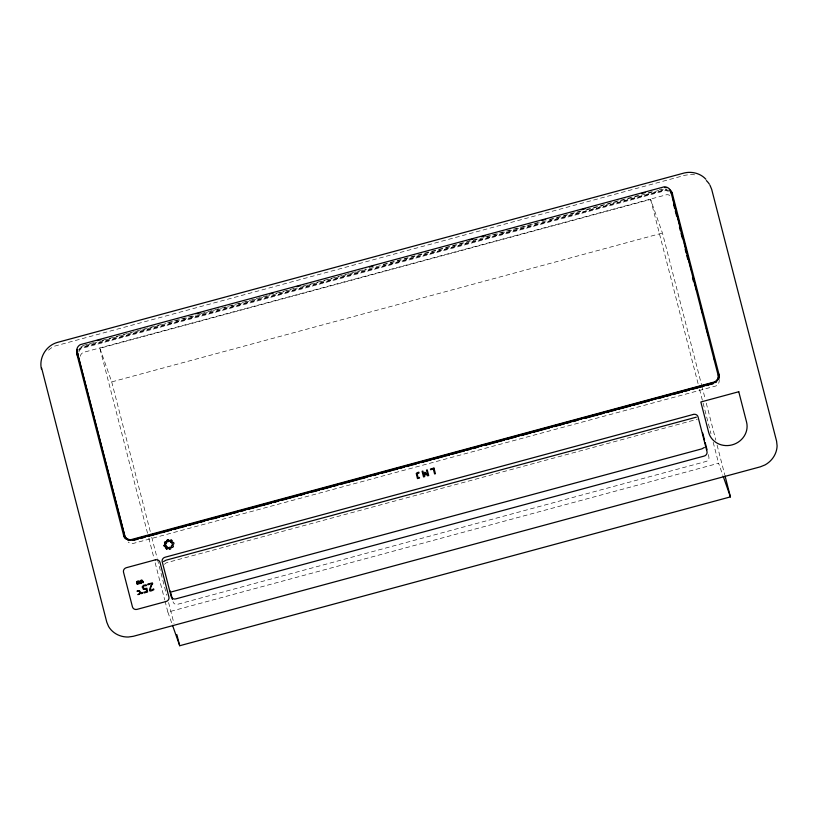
<?xml version="1.0" encoding="UTF-8"?>
<svg xmlns="http://www.w3.org/2000/svg" width="818" height="818" viewBox="0 0 818 818"><rect width="100%" height="100%" fill="white"/><g stroke="black" fill="none" stroke-linecap="round" stroke-linejoin="round"><path stroke-width="0.61" stroke-dasharray="4.09 3.07" d="M54.601 346.137L685.208 175.226L690.198 174.51A23.272 21.626 -19.4 0 1 696.159 175.134M82.628 345.574L96.187 341.914M102.352 340.247L161.504 324.255M167.67 322.599L196.013 314.93M200.942 313.601L267.496 295.615M276.126 293.284L294.613 288.284M303.243 285.952L366.096 268.958M383.345 264.296L437.579 249.643M438.806 249.306L468.387 241.31M473.315 239.981L479.481 238.314M485.647 236.647L539.87 221.995M549.737 219.326L580.545 211.003M586.71 209.336L640.934 194.674M648.326 192.68L653.255 191.351M659.42 189.684L661.885 189.019M580.729 211.535L82.822 346.116A7.71 7.168 -19.4 0 0 80.951 346.873M585.668 210.206L663.306 189.224M147.537 533.203L99.878 348.284L650.607 199.428L662.447 233.048L701.517 384.695M99.878 348.284L111.718 381.904L662.447 233.048M165.011 601.015L167.874 612.109L718.593 463.254L722.815 475.268M167.874 612.109L172.097 624.114M701.834 385.922L705.014 398.254M706.282 403.182L715.822 440.166M717.089 445.104L724.717 474.685M650.607 199.428L698.255 384.358M699.533 389.286L710.965 433.673M713.194 442.303L718.593 463.254M708.265 454.583L708.889 456.986A3.855 3.579 -19.4 0 1 706.057 461.454L177.67 604.277A3.855 3.579 -19.4 0 1 173.048 601.813M111.718 381.904L150.481 532.313M151.749 537.242L157.158 558.203M157.475 559.43L166.688 595.187M168.59 602.58L173.989 623.541M148.804 538.142L153.896 557.866M155.164 562.794L164.694 599.778M719.063 379.276L719.237 380.861A6.155 5.716 -19.4 0 1 716.047 385.922L132.485 543.643A6.155 5.716 -19.4 0 1 128.211 542.037M48.559 350.176A23.272 21.626 -19.4 0 1 53.436 346.617M164.561 564.348A3.855 3.579 -19.4 0 1 166.933 562.62L695.32 419.798A3.855 3.579 -19.4 0 1 697.304 419.767M669.799 195.41A6.155 5.716 -19.4 0 0 666.772 194.694L83.211 352.425A6.155 5.716 -19.4 0 0 80.021 357.476M78.845 351.944A6.155 5.716 -19.4 0 1 81.79 348.386L665.351 190.666A6.155 5.716 -19.4 0 1 668.388 191.381M78.743 349.92A6.933 6.442 -19.4 0 1 81.319 347.497L665.279 189.664A6.933 6.442 -19.4 0 1 667.048 189.848M78.835 350.196A6.933 6.442 -19.4 0 1 81.422 347.762L665.371 189.929A6.933 6.442 -19.4 0 1 668.787 190.737"/><path stroke-width="1.23" d="M425.299 473.111L424.654 476.628L423.54 476.925L422.088 471.291L422.886 471.076L424.143 475.933L424.849 472.201L427.753 474.961L426.495 470.094L427.241 469.9L428.704 475.534L427.609 475.831L425.288 473.09M163.549 561.567L166.023 560.177L696.343 417.17M704.37 447.446L701.895 448.847L171.576 591.854M97.076 340.677L100.778 339.674M196.893 313.703L200.584 312.701M269.592 294.051L273.294 293.048M296.699 286.719L300.4 285.717M369.409 267.067L373.1 266.075M469.215 240.093L472.916 239.091M481.546 236.76L485.238 235.758M541.925 220.441L545.616 219.439M581.353 209.786L585.054 208.784M641.731 193.467L645.433 192.465M132.782 539.808L714.901 382.241A6.933 6.442 -19.4 0 0 718.501 376.546L718.306 374.818M713.276 383.213L132.884 540.074L209.316 519.522M211.78 518.857L309.132 492.548M311.597 491.884L381.832 472.896M384.296 472.231L481.649 445.922M484.113 445.258L581.455 418.939M583.919 418.274L713.306 383.305M134.152 540.187L137.843 539.185M140.307 538.52L144.009 537.518M148.937 536.189L158.794 533.52M161.258 532.855L171.126 530.187M173.59 529.522L177.281 528.52M179.745 527.855L185.911 526.189M188.375 525.524L192.077 524.522M194.541 523.857L198.232 522.866M200.707 522.191L204.398 521.199M213.028 518.868L219.193 517.201M221.658 516.536L231.514 513.868M233.979 513.203L237.68 512.201M240.144 511.536L243.836 510.534M248.764 509.205L258.631 506.536M261.095 505.872L270.952 503.203M273.416 502.538L277.118 501.546M282.046 500.207L291.903 497.548M294.368 496.874L298.069 495.882M300.533 495.217L304.224 494.215M312.854 491.884L319.02 490.217M321.484 489.553L331.341 486.884M333.805 486.219L337.507 485.217M339.971 484.553L343.662 483.55M346.137 482.886L358.458 479.553M360.922 478.888L365.851 477.559M373.243 475.555L376.945 474.563M381.873 473.223L391.73 470.565M394.194 469.9L397.896 468.898M400.36 468.233L404.061 467.231M406.526 466.567L410.217 465.565M412.681 464.9L416.382 463.898M421.311 462.569L431.168 459.9M433.632 459.235L443.499 456.567M445.963 455.902L449.655 454.91M452.119 454.235L458.284 452.579M460.749 451.904L464.45 450.912M466.914 450.248L470.606 449.246M473.08 448.581L476.771 447.579M485.401 445.248L491.567 443.581M494.031 442.916L503.888 440.248M506.352 439.583L510.054 438.581M512.518 437.916L516.209 436.914M521.138 435.585L531.005 432.916M533.469 432.252L543.326 429.593M545.79 428.918L549.491 427.926M554.42 426.587L564.277 423.928M566.741 423.264L570.443 422.262M572.907 421.597L576.598 420.595M585.228 418.264L591.394 416.597M593.858 415.933L603.715 413.264M606.179 412.599L609.88 411.597M612.345 410.933L616.036 409.941M618.51 409.266L630.831 405.943M633.296 405.268L643.153 402.609M645.617 401.945L649.318 400.943M657.948 398.611L664.104 396.945M666.568 396.28L670.269 395.278M672.733 394.613L676.435 393.611M678.899 392.947L682.59 391.945M685.055 391.28L688.756 390.278M693.684 388.949L703.541 386.28M706.006 385.615L713.408 383.622M172.526 625.32L179.715 645.729L730.433 496.884L725.034 475.923M705.873 179.244C700.576 173.375 691.946 171.167 684.339 172.966L57.311 342.445C46.145 345.554 38.773 357.752 41.421 369.061M709.891 185.032L711.691 189.367L776.579 441.137L777.1 445.82A23.272 21.626 -19.4 0 1 765.034 464.921L760.351 466.822L133.262 636.312L128.273 637.028A23.272 21.626 -19.4 0 1 108.579 626.506L106.78 622.171L41.636 368.059M671.077 192.353L670.146 190.001A6.933 6.524 -19.9 0 0 664.257 186.811L80.307 344.644A6.933 6.524 -19.9 0 0 76.728 350.39L124.929 536.506A6.933 6.524 -19.9 0 0 130.819 539.706L714.768 381.873A6.933 6.524 -19.9 0 0 718.347 376.116L670.811 191.617M671.803 194.398L671.149 192.803A6.933 6.442 -19.4 0 0 670.085 191.473M723.245 476.465L730.433 496.884M672.539 197.138L676.363 211.964M676.997 214.439L681.138 230.502M681.772 232.977L683.684 240.39M684.318 242.864L686.864 252.752M687.509 255.216L689.421 262.639M690.055 265.104L691.333 270.052M693.235 277.466L696.742 291.055M700.566 305.891L702.478 313.304M706.292 328.13L708.204 335.544M713.623 356.556L714.891 361.495M673.715 204.797L674.666 208.498M675.31 210.972L676.578 215.911M679.441 227.026L680.402 230.737M681.036 233.202L682.314 238.14M685.177 249.265L686.128 252.966M686.762 255.441L687.723 259.142M692.498 277.67L693.449 281.372M702.713 433.039L704.564 440.227M705.188 442.62L707.038 449.798M170.277 591.036L172.434 599.42M176.852 634.635L179.715 645.729M77.73 353.192L77.925 354.92M129.305 540.238A6.933 6.524 -19.9 0 1 127.659 539.614M716.486 381.536A6.933 6.524 -19.9 0 1 715.034 382.599A6.933 6.442 -19.4 0 0 716.445 381.444M664.523 187.547A6.933 6.524 -19.9 0 1 666.302 187.741M669.349 189.387A6.933 6.524 -19.9 0 1 670.412 190.737M77.27 349.419A6.933 6.524 -19.9 0 0 76.994 351.126L125.082 536.935A6.933 6.442 -19.4 0 0 129.172 539.88M706.353 180.584A23.272 21.626 -19.4 0 1 709.298 184.07M129.264 540.156A6.933 6.442 -19.4 0 1 127.628 539.532M718.869 374.123A7.71 7.168 -19.4 0 1 713.214 383.08L132.731 539.982A7.71 7.168 -19.4 0 1 123.498 535.044M670.453 190.41A7.71 7.168 -19.4 0 1 672.345 193.61L719.063 374.664A7.71 7.168 -19.4 0 1 718.961 378.407M77.076 350.789A7.71 7.168 -19.4 0 0 76.974 354.531L123.682 535.585A7.71 7.168 -19.4 0 0 125.573 538.786M77.168 355.073A7.71 7.168 -19.4 0 1 76.953 353.202M670.648 190.952A7.71 7.168 -19.4 0 1 672.539 194.152M140.011 592.477L139.602 593.643L137.853 594.604L139.612 594.134L140.451 592.805L139.52 590.811L136.974 591.169L138.671 590.985A1.452 1.35 -19.4 0 1 139.489 591.322L140.011 592.477M152.588 583.817C150.4 586.025 149.009 592.938 153.6 588.837L153.825 589.696C142.843 595.76 157.465 579.103 147.884 584.87L147.7 584.154L152.393 582.886L152.588 583.817M416.342 473.704L417.466 478.571L419.542 478.009L419.389 477.415L418.1 477.743L417.17 473.97L419.051 472.927L418.857 472.201L417.068 472.671L416.342 473.704M142.281 586.966L143.447 589.41L146.248 589.236L146.647 591.486L143.815 592.252L143.999 592.968L147.588 591.997L146.913 588.275L143.999 588.715L143.232 586.69A1.748 1.626 -19.4 0 1 143.907 585.892L146.391 585.616L146.166 584.758L143.395 585.361L142.281 586.966M164.275 545.473C165.256 548.469 166.76 543.285 164.275 545.473M164.776 542.518C165.757 545.514 167.25 540.33 164.776 542.518M167.169 540.494C168.15 543.489 169.653 538.305 167.169 540.494M166.136 547.784C167.128 550.77 168.62 545.596 166.136 547.784M170.277 540.831C171.259 543.817 172.762 538.643 170.277 540.831M136.759 581.649C138.579 583.919 139.817 579.124 136.759 581.649M140.236 580.729C142.127 583.081 143.334 578.121 140.236 580.729M138.702 581.475L137.035 581.833L138.702 581.475M142.23 580.545L140.502 580.923L142.23 580.545M141.023 592.672C141.146 595.463 143.641 591.332 141.023 592.672M142.097 593.06L141.207 592.968L142.097 593.06M142.22 581.772L141.678 581.721L143.068 581.291L143.426 582.651L142.864 581.578L142.22 581.772M433.949 468.08L430.462 469.031L430.646 469.716L433.325 468.98L434.603 473.939L435.411 473.724L433.959 468.101M738.766 391.74L700.842 401.996L708.664 432.364A19.632 18.241 -19.4 0 0 732.171 444.869A19.632 18.241 -19.4 0 0 746.568 422.119L738.766 391.74M155.359 559.849L126.34 567.702A3.855 3.579 -19.4 0 0 123.508 572.171L132.455 606.884A3.855 3.579 -19.4 0 0 137.076 609.359L166.095 601.506A3.855 3.579 -19.4 0 0 168.927 597.038L159.98 562.324A3.855 3.579 -19.4 0 0 155.359 559.849M693.429 414.419L165.042 557.242A3.855 3.579 -19.4 0 0 162.209 561.71L171.156 596.434A3.855 3.579 -19.4 0 0 175.768 598.899L704.165 456.076A3.855 3.579 -19.4 0 0 706.987 451.597L698.051 416.883A3.855 3.579 -19.4 0 0 693.429 414.419M137.25 582.488L136.667 583.479L137.465 584.441L137.25 582.488M140.686 581.598L140.9 583.51L141.35 582.488C142.281 585.085 140.952 579.717 141.299 582.263L140.686 581.598M139.51 582.13L137.956 582.549L138.334 584.052L138.457 583.428L139.898 583.623L139.51 582.13M139.305 582.416L138.395 583.214L139.305 582.416M166.637 548.929A1.053 0.982 -19.4 0 0 167.956 547.692A1.053 0.982 -19.4 0 0 166.218 547.283A1.053 0.982 -19.4 0 0 166.637 548.929M170.778 541.976A1.053 0.982 -19.4 0 0 172.097 540.739A1.053 0.982 -19.4 0 0 170.349 540.33A1.053 0.982 -19.4 0 0 170.778 541.976M167.67 541.639A1.053 0.982 -19.4 0 0 168.989 540.401A1.053 0.982 -19.4 0 0 167.24 539.992A1.053 0.982 -19.4 0 0 167.67 541.639M169.571 549.195A1.053 0.982 -19.4 0 0 170.89 547.958A1.053 0.982 -19.4 0 0 169.152 547.549A1.053 0.982 -19.4 0 0 169.571 549.195M172.598 544.318A1.053 0.982 -19.4 0 0 173.907 543.08A1.053 0.982 -19.4 0 0 172.169 542.671A1.053 0.982 -19.4 0 0 172.598 544.318M165.277 543.673A1.053 0.982 -19.4 0 0 166.586 542.436A1.053 0.982 -19.4 0 0 164.847 542.027A1.053 0.982 -19.4 0 0 165.277 543.673M172.056 547.262A1.053 0.982 -19.4 0 0 173.375 546.035A1.053 0.982 -19.4 0 0 171.637 545.616A1.053 0.982 -19.4 0 0 172.056 547.262M164.776 546.618A1.053 0.982 -19.4 0 0 166.095 545.381A1.053 0.982 -19.4 0 0 164.346 544.972A1.053 0.982 -19.4 0 0 164.776 546.618"/></g></svg>
